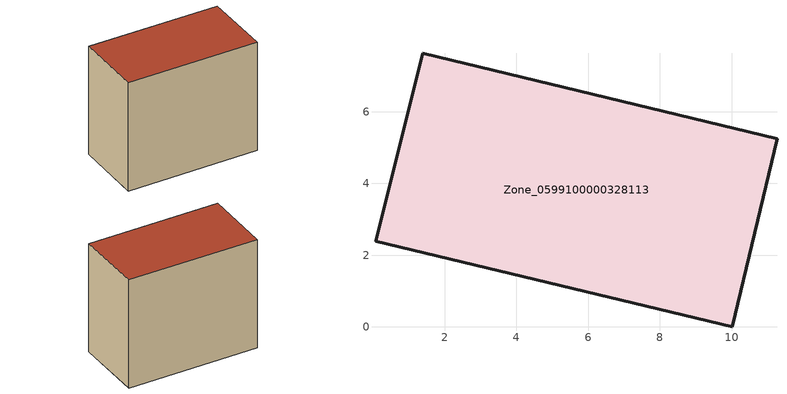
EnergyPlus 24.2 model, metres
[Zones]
Zone_0599100000328113
 floor ground (C_G): 10.02,0 0.07,2.38 1.39,7.63 11.27,5.25 z0
 wall outside (C_F): 1.39,7.63 0.07,2.38 10.02,0 11.27,5.25 1.39,7.63 z0:8.71
 roof outside (C_R): 0.07,2.38 10.02,0 11.27,5.25 1.39,7.63 z8.71
[BUILDING]
Pand.0599100000328113: North Axis=0; Terrain=City; Loads Convergence Tolerance Value=0.04; Temperature Convergence Tolerance Value=0.4; Solar Distribution=FullExterior; Maximum Number of Warmup Days=25; Minimum Number of Warmup Days=1
[Site:Location]
Rotterdam.The.Hague.AP_ZH_NLD Design_Conditions: Latitude=51.96; Longitude=4.45; Time Zone=1; Elevation=-4.5
[SITE:GROUNDTEMPERATURE:BUILDINGSURFACE]
18, 18, 18, 18, 18, 18, 18, 18, 18, 18, 18, 18
[MATERIAL] Thermal Absorptance=0.9; Solar Absorptance=0.7; Visible Absorptance=0.7
Name | Roughness | Thickness | Conductivity | Density | Specific Heat
G.TI.1992-2005 | MediumSmooth | 0.15 | 0.06 | 540 | 1210
F.TI.1992-2005 | Rough | 0.3 | 0.12 | 1920 | 840
R.TI.1992-2005 | MediumRough | 0.2 | 0.08 | 1500 | 1000
[CONSTRUCTION]
C_G: G.TI.1992-2005
C_F: F.TI.1992-2005
C_R: R.TI.1992-2005
[ZONE]
Zone_0599100000328113: Type=1; Multiplier=1; Ceiling Height=Autocalculate; Volume=Autocalculate; Floor Area=autocalculate; Part of Total Floor Area=Yes
[ZONEINFILTRATION:DESIGNFLOWRATE]
Infil_Zone_0599100000328113: Zone or ZoneList or Space or SpaceList=Zone_0599100000328113; Schedule=AlwaysOn; Design Flow Rate Calculation Method=Flow/Area; Flow Rate per Floor Area=0.0015; Constant Term Coefficient=1; Temperature Term Coefficient=0; Velocity Term Coefficient=0; Velocity Squared Term Coefficient=0
[HVACTEMPLATE:ZONE:IDEALLOADSAIRSYSTEM]
Zone_0599100000328113: Maximum Heating Supply Air Temperature=50; Minimum Cooling Supply Air Temperature=13; Maximum Heating Supply Air Humidity Ratio=0.0156; Minimum Cooling Supply Air Humidity Ratio=0.0077; Heating Limit=NoLimit; Cooling Limit=NoLimit; Dehumidification Control Type=ConstantSensibleHeatRatio; Cooling Sensible Heat Ratio=0.7; Dehumidification Setpoint=60; Humidification Control Type=None; Humidification Setpoint=30; Outdoor Air Method=None; Outdoor Air Flow Rate per Person=0.00944; Outdoor Air Flow Rate per Zone Floor Area=0; Outdoor Air Flow Rate per Zone=0; Demand Controlled Ventilation Type=None; Outdoor Air Economizer Type=NoEconomizer; Heat Recovery Type=None; Sensible Heat Recovery Effectiveness=0.7; Latent Heat Recovery Effectiveness=0.65
[ZONECONTROL:THERMOSTAT]
ThermostatControl_Zone_0599100000328113: Zone or ZoneList=Zone_0599100000328113; Control Type Schedule=DualSetpointControlType; Control 1=Thermostat_Zone_0599100000328113; Temperature Difference Between Cutout And Setpoint=0
[THERMOSTATSETPOINT:DUALSETPOINT]
Thermostat_Zone_0599100000328113: Heating Setpoint Temperature Schedule=HeatingSetpoint_Zone_0599100000328113; Cooling Setpoint Temperature Schedule=CoolingSetpoint_Zone_0599100000328113
[SCHEDULE:COMPACT]
HeatingSetpoint_Zone_0599100000328113: Through: 12/31, For: AllDays, Until: 24:00, 21
CoolingSetpoint_Zone_0599100000328113: Through: 12/31, For: AllDays, Until: 24:00, 24
DualSetpointControlType: Through: 12/31, For: AllDays, Until: 24:00, 4
AlwaysOn: Through: 12/31, For: AllDays, Until: 24:00, 1
